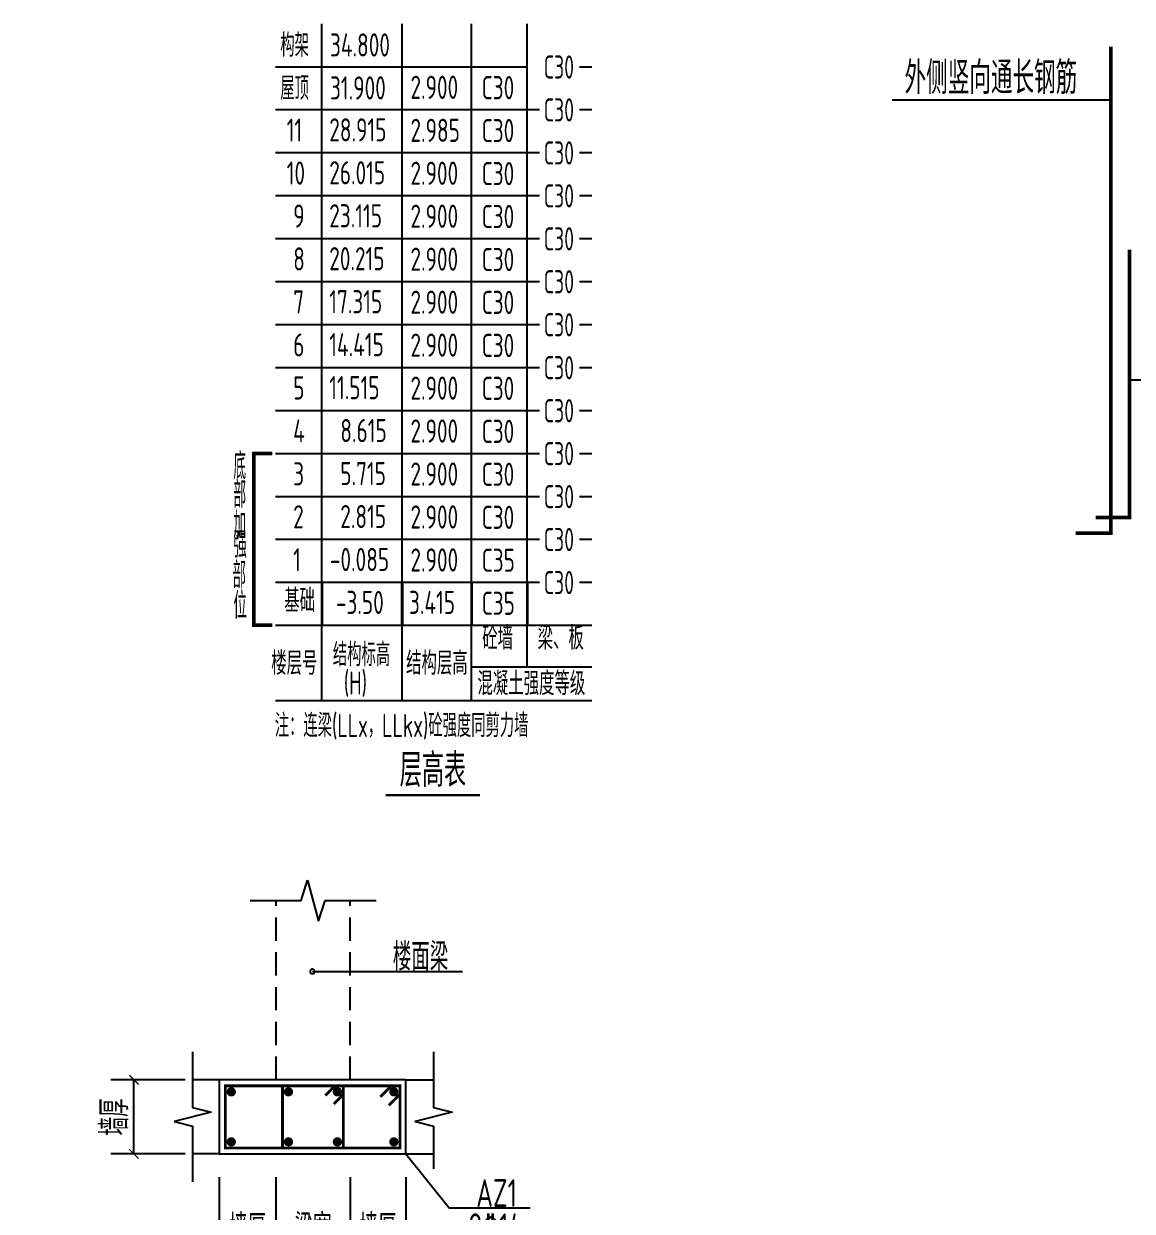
# Model space of a CAD drawing. Extents: x -668857 to 143095, y -247466 to 228182.
# Drawn here: x -286834 to -274876, y 181255 to 194065 of the extents above; entities that cross this region are included whole.
import ezdxf
from ezdxf.enums import TextEntityAlignment as Align

# ---------------------------------------------------------------- set-up
doc = ezdxf.new("R2010")
doc.units = 0
doc.header["$LTSCALE"] = 1000
for name, pattern in [('CONTINOUS', [0]), ('DASHED', [0.75, 0.5, -0.25]), ('H3普通虚线', [4.2, 3, -1.2])]:
    doc.linetypes.add(name, pattern=pattern)
doc.layers.get('0').update_dxf_attribs({"linetype": 'CONTINUOUS'})
doc.layers.get('DEFPOINTS').update_dxf_attribs({"linetype": 'CONTINUOUS'})
doc.layers.add('7549', color=9, linetype='CONTINUOUS', lineweight=18)
for name, color, linetype in [('COLU_DE_TH', 7, 'CONTINUOUS'), ('DIM', 2, 'CONTINUOUS'), ('REIN', 6, 'CONTINUOUS'), ('S-0-TEXT', 7, 'CONTINUOUS'), ('S-BEAM-XRBAR', 20, 'CONTINUOUS'), ('S-B板配筋号', 7, 'CONTINUOUS'), ('S-B表格', 2, 'CONTINUOUS'), ('S-DETL-LINE2', 2, 'H3普通虚线'), ('S-SLAB-DIM', 151, 'CONTINUOUS'), ('S-X详图钢筋', 6, 'CONTINUOUS'), ('TEXT', 2, 'CONTINUOUS'), ('THIN', 7, 'CONTINUOUS'), ('标注', 142, 'CONTINUOUS'), ('说明文字', 7, 'CONTINUOUS')]:
    doc.layers.add(name, color=color, linetype=linetype)
doc.styles.add('TSSD_DIMENSION', font='Tssdeng.shx', dxfattribs={"width": 0.7, "bigfont": 'tssdchn.shx'})
doc.styles.add('TSSD_Norm', font='Tssdeng.shx', dxfattribs={"bigfont": 'tssdchn.shx'})
doc.styles.add('TSSD_REIN', font='tssdeng.shx', dxfattribs={"width": 0.7, "height": 300, "bigfont": 'tssdchn.shx'})
doc.dimstyles.new('TSSD_100_100$0', dxfattribs={"dimtxt": 300, "dimasz": 80, "dimexe": 100, "dimexo": 250, "dimgap": 100, "dimtad": 1, "dimdec": 0, "dimzin": 0, "dimdsep": 46, "dimtxsty": 'TSSD_DIMENSION', "dimblk": 'ARCHTICK', "dimcen": 0, "dimdle": 100, "dimclrd": 3, "dimclre": 3, "dimclrt": 7, "dimadec": 0, "dimazin": 0, "dimtfac": 1, "dimtdec": 0, "dimtix": 1, "dimtmove": 2, "dimatfit": 3, "dimldrblk": 'ARCHTICK', "dimfxl": 0, "dimtolj": 1, "dimtzin": 0, "dimarcsym": 0})

# ---------------------------------------------------------------- blocks, each defined once
blk = doc.blocks.new('B20200424131938')
at = {"layer": '7549', "const_width": 40}
blk.add_lwpolyline([(417, 3688), (217, 3688), (217, 1834), (417, 1834)], dxfattribs=at)
at = {"layer": 'S-0-TEXT'}
blk.add_lwpolyline([(1641, 0, 27, 27, 0), (2658, 0, 0, 0, 0)], format="xyseb", dxfattribs=at)
at = {"layer": 'S-B表格'}
for p, q in [((952, 1021), (952, 8323)), ((1817, 1021), (1817, 8323)), ((2567, 1021), (2567, 8323)), ((3167, 1385), (3167, 8323)), ((452, 7859), (3167, 7859)), ((3731, 7859), (3862, 7859)), ((3731, 7859), (3862, 7859)), ((3731, 7859), (3862, 7859)), ((3731, 7859), (3862, 7859)), ((3731, 7859), (3862, 7859)), ((3731, 7859), (3862, 7859)), ((452, 7396), (3167, 7396)), ((452, 7396), (3167, 7396)), ((452, 7396), (3167, 7396)), ((452, 7396), (3167, 7396)), ((3167, 7396), (3298, 7396)), ((3167, 7396), (3298, 7396)), ((3167, 7396), (3298, 7396)), ((3167, 7396), (3298, 7396)), ((3167, 7396), (3298, 7396)), ((3167, 7396), (3298, 7396)), ((3731, 7396), (3862, 7396)), ((3731, 7396), (3862, 7396)), ((3731, 7396), (3862, 7396)), ((3731, 7396), (3862, 7396)), ((3731, 7396), (3862, 7396)), ((3731, 7396), (3862, 7396)), ((452, 6932), (3167, 6932)), ((452, 6932), (3167, 6932)), ((3167, 6932), (3298, 6932)), ((3167, 6932), (3298, 6932)), ((3167, 6932), (3298, 6932)), ((3731, 6932), (3862, 6932)), ((3731, 6932), (3862, 6932)), ((3731, 6932), (3862, 6932)), ((452, 6469), (3167, 6469)), ((452, 6469), (3167, 6469)), ((3167, 6469), (3298, 6469)), ((3167, 6469), (3298, 6469)), ((3167, 6469), (3298, 6469)), ((3731, 6469), (3862, 6469)), ((3731, 6469), (3862, 6469)), ((3731, 6469), (3862, 6469)), ((452, 6005), (3167, 6005)), ((452, 6005), (3167, 6005)), ((3167, 6005), (3298, 6005)), ((3167, 6005), (3298, 6005)), ((3167, 6005), (3298, 6005)), ((3731, 6005), (3862, 6005)), ((3731, 6005), (3862, 6005)), ((3731, 6005), (3862, 6005)), ((452, 5542), (3167, 5542)), ((452, 5542), (3167, 5542)), ((3167, 5542), (3298, 5542)), ((3167, 5542), (3298, 5542)), ((3167, 5542), (3298, 5542)), ((3731, 5542), (3862, 5542)), ((3731, 5542), (3862, 5542)), ((3731, 5542), (3862, 5542)), ((452, 5078), (3167, 5078)), ((452, 5078), (3167, 5078)), ((3167, 5078), (3298, 5078)), ((3167, 5078), (3298, 5078)), ((3167, 5078), (3298, 5078)), ((3731, 5078), (3862, 5078)), ((3731, 5078), (3862, 5078)), ((3731, 5078), (3862, 5078)), ((452, 4615), (3167, 4615)), ((3167, 4615), (3298, 4615)), ((3731, 4615), (3862, 4615)), ((452, 4151), (3167, 4151)), ((3167, 4151), (3298, 4151)), ((3731, 4151), (3862, 4151)), ((452, 3688), (3167, 3688)), ((3167, 3688), (3298, 3688)), ((3731, 3688), (3862, 3688)), ((452, 3224), (3167, 3224)), ((3167, 3224), (3298, 3224)), ((3731, 3224), (3862, 3224)), ((452, 2761), (3167, 2761)), ((3167, 2761), (3298, 2761)), ((3731, 2761), (3862, 2761)), ((452, 2297), (3167, 2297)), ((3167, 2297), (3298, 2297)), ((3731, 2297), (3862, 2297)), ((452, 1834), (3167, 1834)), ((452, 1834), (3862, 1834)), ((452, 1834), (2854, 1834)), ((452, 1834), (2854, 1834)), ((2567, 1385), (3862, 1385)), ((452, 1021), (3862, 1021))]:
    blk.add_line(p, q, dxfattribs=at)
at = {"style": 'TSSD_REIN'}
for s, width, p, p2 in [('底', 0.535575, (-3, 3408), (134, 3408)), ('部', 0.530918, (-3, 3100), (134, 3100)), ('加', 0.526341, (-3, 2774), (134, 2774))]:
    blk.add_text(s, height=285, dxfattribs=dict(at, width=width)).set_placement(p, p2, align=Align.FIT)
for s, height, width, p in [('强', 285, 0.535575, (-3, 2477)), ('部', 285, 0.535575, (-13, 2146)), ('位', 285, 0.535575, (-3, 1820)), ('砼墙', 250, 0.7, (2681, 1495)), ('梁、板', 250, 0.7, (3279, 1495))]:
    blk.add_text(s, height=height, dxfattribs=dict(at, width=width)).set_placement(p, align=Align.BOTTOM_LEFT)
for s, width, p in [('结构标高', 0.65, (1070, 1392)), ('楼层号', 0.7, (405, 1299)), ('结构层高', 0.7, (1860, 1299)), ('(H)', 0.65, (1188, 1086)), ('混凝土强度等级', 0.7, (2629, 1080))]:
    blk.add_text(s, height=250, dxfattribs=dict(at, width=width)).set_placement(p)
at = {"layer": 'S-0-TEXT', "style": 'TSSD_REIN', "width": 0.7}
blk.add_text('层高表', height=360, dxfattribs=at).set_placement((1790, 90))
at = {"layer": 'S-B表格', "style": 'TSSD_REIN'}
for s, width, p in [('构架', 0.65, (503, 7966)), ('34.800', 0.7, (1039, 7969)), ('C30', 0.65, (3345, 7731)), ('C30', 0.65, (3345, 7731)), ('屋顶', 0.65, (503, 7502)), ('31.900', 0.7, (1039, 7505)), ('2.900', 0.7, (1907, 7512)), ('C30', 0.7, (2675, 7508)), ('C30', 0.65, (3345, 7268)), ('C30', 0.65, (3345, 7268)), ('28.915', 0.7, (1031, 7053)), ('11', 0.7, (572, 7050)), ('2.985', 0.7, (1907, 7048)), ('C30', 0.7, (2675, 7045)), ('C30', 0.65, (3345, 6804)), ('10', 0.7, (572, 6587)), ('26.015', 0.7, (1031, 6590)), ('2.900', 0.7, (1907, 6585)), ('C30', 0.7, (2675, 6581)), ('C30', 0.65, (3345, 6341)), ('9', 0.7, (642, 6123)), ('23.115', 0.7, (1031, 6126)), ('2.900', 0.7, (1907, 6121)), ('C30', 0.7, (2675, 6118)), ('C30', 0.65, (3345, 5877)), ('8', 0.7, (642, 5660)), ('20.215', 0.7, (1031, 5663)), ('2.900', 0.7, (1907, 5658)), ('C30', 0.7, (2675, 5654)), ('C30', 0.65, (3345, 5414)), ('7', 0.7, (642, 5196)), ('17.315', 0.7, (1031, 5199)), ('2.900', 0.7, (1907, 5194)), ('C30', 0.7, (2675, 5191)), ('C30', 0.65, (3345, 4950)), ('6', 0.7, (642, 4733)), ('14.415', 0.7, (1031, 4736)), ('2.900', 0.7, (1907, 4731)), ('C30', 0.7, (2675, 4727)), ('C30', 0.65, (3345, 4487)), ('5', 0.7, (642, 4269)), ('11.515', 0.7, (1031, 4272)), ('2.900', 0.7, (1907, 4267)), ('C30', 0.7, (2675, 4264)), ('C30', 0.65, (3345, 4023)), ('4', 0.7, (642, 3806)), ('8.615', 0.7, (1150, 3809)), ('2.900', 0.7, (1907, 3804)), ('C30', 0.7, (2675, 3800)), ('C30', 0.65, (3345, 3560)), ('3', 0.7, (642, 3342)), ('5.715', 0.7, (1150, 3345)), ('2.900', 0.7, (1907, 3340)), ('C30', 0.7, (2675, 3337)), ('C30', 0.65, (3345, 3096)), ('2', 0.7, (642, 2879)), ('2.815', 0.7, (1150, 2882)), ('2.900', 0.7, (1907, 2877)), ('C30', 0.7, (2675, 2873)), ('C30', 0.65, (3345, 2633)), ('1', 0.7, (642, 2415)), ('-0.085', 0.7, (1038, 2418)), ('2.900', 0.7, (1907, 2413)), ('C35', 0.7, (2675, 2410)), ('C30', 0.65, (3345, 2169)), ('基础', 0.7, (545, 1974)), ('-3.50', 0.7, (1103, 1955)), ('3.415', 0.7, (1891, 1955)), ('C35', 0.7, (2675, 1946))]:
    blk.add_text(s, height=250, dxfattribs=dict(at, width=width)).set_placement(p)
at = {"layer": 'TEXT', "style": 'TSSD_REIN', "width": 0.65}
blk.add_text('注：连梁(LLx，LLkx)砼强度同剪力墙', height=250, dxfattribs=at).set_placement((443, 627))
blk = doc.blocks.new('20210729.23145802')
at = {"layer": 'REIN', "linetype": 'ByBlock', "const_width": 40}
for points in [[(-27575.675, -167946.211), (-27575.675, -168035.101), (-27575.675, -173193.69), (-27956.943, -173193.69)], [(-27374.516, -170132.853), (-27374.516, -170221.743), (-27374.516, -173023.164), (-27739.119, -173023.164)]]:
    blk.add_lwpolyline(points, dxfattribs=at)
at = {"layer": '标注', "linetype": 'CONTINOUS'}
for p, q in [((-27575.675, -168523.316), (-29935.281, -168523.316)), ((-27374.516, -171539.196), (-25355.558, -171539.196))]:
    blk.add_line(p, q, dxfattribs=at)
at = {"layer": '说明文字', "color": 0, "style": 'TSSD_DIMENSION', "width": 0.7}
blk.add_text('外侧竖向通长钢筋', height=350, dxfattribs=at).set_placement((-29801.159, -168455.159))
blk = doc.blocks.new('_ArchTick')
at = {"color": 0, "linetype": 'ByBlock', "const_width": 0.15}
blk.add_lwpolyline([(-0.5, -0.5), (0.5, 0.5)], dxfattribs=at)
blk = doc.blocks.new('*D21')
at = {"layer": 'DEFPOINTS', "color": 0}
for p in [(870131, 774354), (870743, 774354), (870743, 773305)]:
    blk.add_point(p, dxfattribs=at)
at = {"layer": 'S-SLAB-DIM', "color": 3, "lineweight": -2}
for p, q in [((870131, 774104), (870131, 773205)), ((870743, 774104), (870743, 773205)), ((870031, 773305), (870843, 773305))]:
    blk.add_line(p, q, dxfattribs=at)
at = {"layer": 'S-SLAB-DIM', "color": 3, "lineweight": -2, "xscale": 80, "yscale": 80, "zscale": 80, "rotation": 180}
blk.add_blockref('_ArchTick', (870131, 773305), dxfattribs=at)
at = {"layer": 'S-SLAB-DIM', "color": 3, "lineweight": -2, "xscale": 80, "yscale": 80, "zscale": 80}
blk.add_blockref('_ArchTick', (870743, 773305), dxfattribs=at)
at = {"layer": 'S-SLAB-DIM', "color": 7, "insert": (870437, 773555), "char_height": 300, "attachment_point": 5, "style": 'TSSD_DIMENSION'}
blk.add_mtext('\\A1;墙厚', dxfattribs=at)
blk = doc.blocks.new('*D22')
at = {"layer": 'DEFPOINTS', "color": 0}
for p in [(870743, 774354), (871543, 774354), (871543, 773305)]:
    blk.add_point(p, dxfattribs=at)
at = {"layer": 'S-SLAB-DIM', "color": 3, "lineweight": -2}
for p, q in [((870743, 774104), (870743, 773205)), ((871543, 774104), (871543, 773205)), ((870643, 773305), (871643, 773305))]:
    blk.add_line(p, q, dxfattribs=at)
at = {"layer": 'S-SLAB-DIM', "color": 3, "lineweight": -2, "xscale": 80, "yscale": 80, "zscale": 80, "rotation": 180}
blk.add_blockref('_ArchTick', (870743, 773305), dxfattribs=at)
at = {"layer": 'S-SLAB-DIM', "color": 3, "lineweight": -2, "xscale": 80, "yscale": 80, "zscale": 80}
blk.add_blockref('_ArchTick', (871543, 773305), dxfattribs=at)
at = {"layer": 'S-SLAB-DIM', "color": 7, "insert": (871143, 773555), "char_height": 300, "attachment_point": 5, "style": 'TSSD_DIMENSION'}
blk.add_mtext('\\A1;梁宽', dxfattribs=at)
blk = doc.blocks.new('*D23')
at = {"layer": 'DEFPOINTS', "color": 0}
for p in [(871543, 774354), (872145, 774354), (872145, 773305)]:
    blk.add_point(p, dxfattribs=at)
at = {"layer": 'S-SLAB-DIM', "color": 3, "lineweight": -2}
for p, q in [((871543, 774104), (871543, 773205)), ((872145, 774104), (872145, 773205)), ((871443, 773305), (872245, 773305))]:
    blk.add_line(p, q, dxfattribs=at)
at = {"layer": 'S-SLAB-DIM', "color": 3, "lineweight": -2, "xscale": 80, "yscale": 80, "zscale": 80, "rotation": 180}
blk.add_blockref('_ArchTick', (871543, 773305), dxfattribs=at)
at = {"layer": 'S-SLAB-DIM', "color": 3, "lineweight": -2, "xscale": 80, "yscale": 80, "zscale": 80}
blk.add_blockref('_ArchTick', (872145, 773305), dxfattribs=at)
at = {"layer": 'S-SLAB-DIM', "color": 7, "insert": (871844, 773555), "char_height": 300, "attachment_point": 5, "style": 'TSSD_DIMENSION'}
blk.add_mtext('\\A1;墙厚', dxfattribs=at)
blk = doc.blocks.new('20210311.03310910')
at = {"layer": 'COLU_DE_TH'}
blk.add_lwpolyline([(2298.1, 2648.3), (4312.5, 2648.3), (4312.5, 3448.3), (2298.1, 3448.3)], close=True, dxfattribs=at)
at = {"layer": 'DIM'}
for p, q in [((1931.8, 3448.3), (1128.2, 3448.3)), ((1378.2, 2648.3), (1378.2, 3448.3)), ((1931.8, 2648.3), (1128.2, 2648.3))]:
    blk.add_line(p, q, dxfattribs=at)
at = {"layer": 'S-DETL-LINE2'}
blk.add_lwpolyline([(2630.6, 5381.3), (3180.6, 5381.3), (3250.6, 5601.3), (3370.6, 5161.3), (3440.6, 5381.3), (3990.6, 5381.3)], dxfattribs=at)
at = {"layer": 'S-X详图钢筋', "const_width": 30}
blk.add_lwpolyline([(2363.1, 3383.3), (2363.1, 2713.3), (4247.5, 2713.3), (4247.5, 3383.3)], close=True, dxfattribs=at)
at = {"layer": 'S-X详图钢筋', "const_width": 50}
for points in [[(2453.1, 3318.3, 1), (2403.1, 3318.3, 1)], [(3020.1, 3318.3, 1), (3070.1, 3318.3, 1)], [(3547.7, 3318.3, 1), (3597.7, 3318.3, 1)], [(4207.5, 3318.3, 1), (4157.5, 3318.3, 1)], [(2453.1, 2778.3, 1), (2403.1, 2778.3, 1)], [(3020.1, 2778.3, 1), (3070.1, 2778.3, 1)], [(3547.7, 2778.3, 1), (3597.7, 2778.3, 1)], [(4207.5, 2778.3, 1), (4157.5, 2778.3, 1)]]:
    blk.add_lwpolyline(points, format="xyb", close=True, dxfattribs=at)
at = {"layer": 'S-X详图钢筋', "const_width": 30}
for points in [[(3441.9, 3279.4), (3545.9, 3383.3), (3637.7, 3383.3), (3637.7, 2713.3), (2980.1, 2713.3), (2980.1, 3383.3), (3637.7, 3383.3), (3637.7, 3291.5), (3533.8, 3187.5)], [(4155.5, 3383.3), (4035.6, 3263.4)], [(4127.5, 3171.4), (4247.5, 3291.4)]]:
    blk.add_lwpolyline(points, dxfattribs=at)
at = {"layer": 'THIN', "linetype": 'DASHED', "ltscale": 0.5}
for p, q in [((2910.6, 3448.3), (2910.6, 5381.3)), ((3710.6, 3448.3), (3710.6, 5381.3))]:
    blk.add_line(p, q, dxfattribs=at)
at = {"layer": 'THIN'}
for p, q in [((3303.2, 4617.9), (4923.1, 4617.9)), ((2210.6, 3098.3), (1810.6, 2998.3)), ((1810.6, 2998.3), (2010.6, 2948.3))]:
    blk.add_line(p, q, dxfattribs=at)
for points in [[(2010.6, 3748.3), (2010.6, 3148.3), (2210.6, 3098.3)], [(4610.6, 3748.3), (4610.6, 3148.3), (4810.6, 3098.3), (4410.6, 2998.3), (4610.6, 2948.3), (4610.6, 2488.1)], [(2298.1, 3448.3), (2010.6, 3448.3)], [(4312.5, 3448.3), (4610.6, 3448.3)], [(2010.6, 2948.3), (2010.6, 2348.3)], [(2298.1, 2648.3), (2010.6, 2648.3)], [(4312.5, 2648.3), (4610.6, 2648.3)], [(4312.5, 2648.3), (4778.3, 2068.7), (5653.4, 2068.7)]]:
    blk.add_lwpolyline(points, dxfattribs=at)
for start, end in [(0, 180), (180, 0)]:
    blk.add_arc((3303.2, 4617.9), 25, start, end, dxfattribs=at)
at = {"layer": 'DIM', "xscale": 100, "yscale": 100, "zscale": 100}
for p, rotation in [((1378.2, 3448.3), 90), ((1378.2, 2648.3), 270)]:
    blk.add_blockref('_ArchTick', p, dxfattribs=dict(at, rotation=rotation))
at = {"layer": 'DIM', "color": 7, "insert": (1168.2, 3048.3), "char_height": 300, "attachment_point": 5, "rotation": 90, "style": 'TSSD_DIMENSION'}
blk.add_mtext('\\A1;墙厚', dxfattribs=at)
at = {"layer": 'TEXT', "color": 0, "style": 'TSSD_Norm', "width": 0.7}
for s, p in [('当楼面梁与剪力墙垂直相交跨度大于4m时，且相交处', (3310.6, 675.2)), ('无剪力墙暗柱，剪力墙身按此大样加强。', (3310.6, 56.7))]:
    blk.add_text(s, height=400, dxfattribs=at).set_placement(p, align=Align.CENTER)
at = {"layer": 'THIN', "style": 'TSSD_REIN', "width": 0.7}
for s, p in [('楼面梁', (4469.7, 4775.8)), ('AZ1', (5290.4, 2226.5)), ('8\x8414', (5276.4, 1857.1)), ('\x848@150', (5249.7, 1538.3))]:
    blk.add_text(s, height=300, dxfattribs=at).set_placement(p, align=Align.MIDDLE_CENTER)
at = {"layer": 'S-SLAB-DIM'}
for base, p1, p2, text, picture, middle in [((2910.6, 1599.5), (2298.1, 2648.3), (2910.6, 2648.3), '墙厚', '*D21', (2604.4, 1849.5)), ((3710.6, 1599.5), (2910.6, 2648.3), (3710.6, 2648.3), '梁宽', '*D22', (3310.6, 1849.5)), ((4312.5, 1599.5), (3710.6, 2648.3), (4312.5, 2648.3), '墙厚', '*D23', (4011.6, 1849.5))]:
    dim = blk.add_linear_dim(base=base, p1=p1, p2=p2, text=text, dimstyle='TSSD_100_100$0', dxfattribs=at)
    dim.commit()
    dim.dimension.update_dxf_attribs({"geometry": picture, "text_midpoint": middle, "insert": (-867832.6, -771705.5)})

msp = doc.modelspace()

# ---------------------------------------------------------------- linework, layer by layer
at = {"layer": 'S-B表格', "color": 6, "linetype": 'ByBlock', "ltscale": 0.5, "const_width": 30}
for points in [[(-283617.79, 187576.44), (-283617.79, 188039.94)], [(-282752.15, 187576.44), (-282752.15, 188039.94)], [(-282002.51, 187576.44), (-282002.51, 188039.94)], [(-281402.51, 187576.44), (-281402.51, 188039.94)]]:
    msp.add_lwpolyline(points, dxfattribs=at)

# ---------------------------------------------------------------- block references
at = {"layer": 'S-BEAM-XRBAR', "color": 0, "ltscale": 0.5}
msp.add_blockref('20210311.03310910', (-287023.44, 179224.76), dxfattribs=at)
at = {"layer": 'S-B板配筋号'}
msp.add_blockref('20210729.23145802', (-247530.48, 361762.67), dxfattribs=at)
at = {"layer": 'S-B表格'}
msp.add_blockref('B20200424131938', (-284569.43, 185742.84), dxfattribs=at)

doc.saveas('drawing.dxf')
